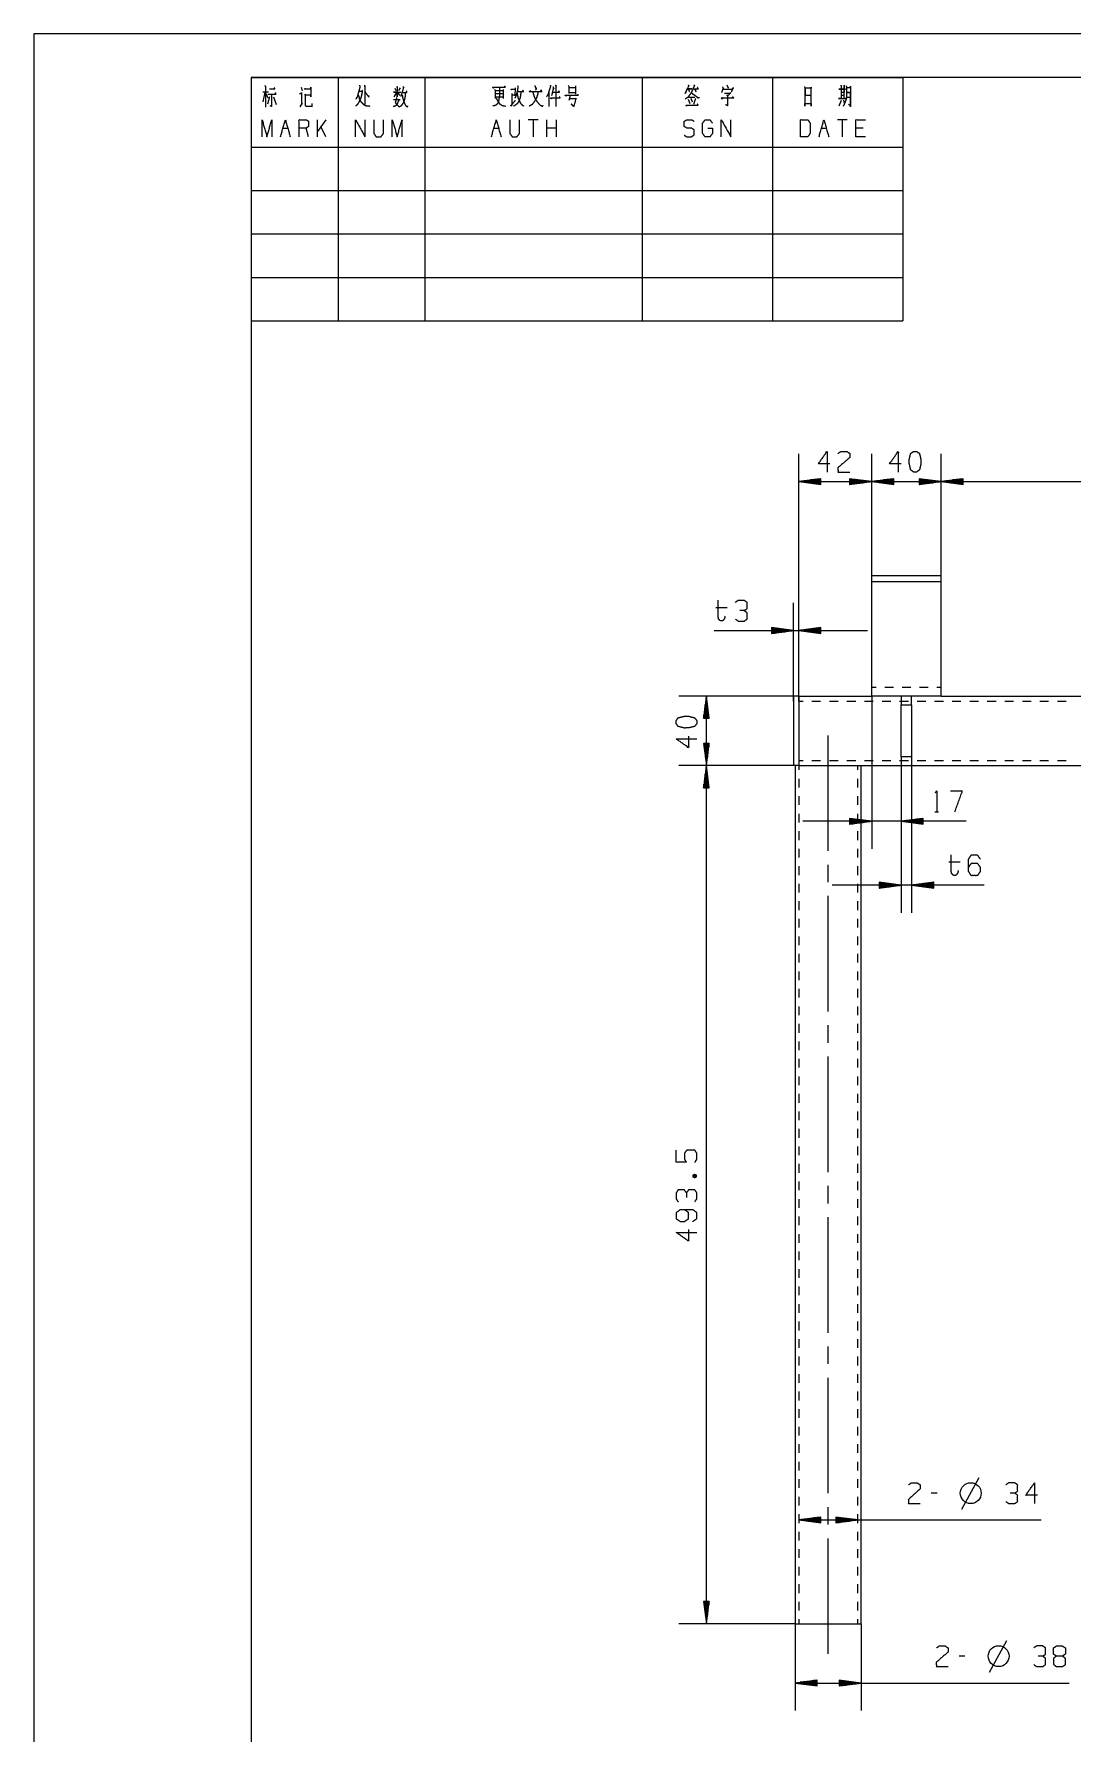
# Model space of a CAD drawing. Header units: millimetres. Extents: x 0 to 420, y 0 to 297.
# Drawn here: x 0 to 119.5, y 101.6 to 297 of the extents above; entities that cross this region are included whole.
import ezdxf

# ---------------------------------------------------------------- set-up
doc = ezdxf.new("R2010")
doc.units = ezdxf.units.MM
doc.layers.add('101', color=7, linetype='Continuous', true_color=0xffffff)

msp = doc.modelspace()

# ---------------------------------------------------------------- linework, layer by layer
at = {"layer": '101', "color": 133, "linetype": 'Continuous', "lineweight": 18}
for p, q in [((0, 297), (0, 0)), ((420, 297), (0, 297)), ((415, 292), (25, 292)), ((25, 292), (100, 292)), ((25, 292), (100, 292)), ((25, 292), (100, 292)), ((25, 292), (25, 5)), ((25, 292), (25, 264)), ((35, 292), (35, 264)), ((45, 292), (45, 264)), ((70, 292), (70, 264)), ((85, 292), (85, 264)), ((100, 292), (100, 264)), ((25, 284), (100, 284)), ((25, 279), (100, 279)), ((25, 274), (100, 274)), ((25, 269), (100, 269)), ((25, 264), (100, 264))]:
    msp.add_line(p, q, dxfattribs=at)
at = {"layer": '101', "color": 72, "linetype": 'Continuous', "lineweight": 18}
for p, q in [((26.57, 290.3), (26.35, 289.18)), ((26.36, 290.36), (26.98, 290.36)), ((26.69, 290.14), (26.91, 289.66)), ((27.11, 289.78), (26.88, 288.91)), ((27.56, 289.76), (27.87, 288.87)), ((30.74, 290.88), (30.87, 290.49)), ((31.13, 290.07), (31.22, 289.97)), ((37.42, 290.41), (37.77, 290.41)), ((41.4, 289.47), (42.16, 289.47)), ((41.69, 290.2), (41.43, 289.78)), ((41.53, 290.78), (41.66, 290.49)), ((41.88, 290.18), (42.11, 289.91)), ((42.14, 290.82), (41.95, 290.49)), ((53.1, 289.76), (53.98, 289.76)), ((53.11, 290.49), (53.99, 290.49)), ((53.11, 290.14), (53.98, 290.14)), ((54.01, 290.63), (54.01, 289.56)), ((55, 290.16), (55, 288.89)), ((55.02, 290.01), (55.35, 290.01)), ((55.4, 290.82), (55.37, 289.89)), ((59.27, 290.28), (59.27, 288.65)), ((61.56, 290.86), (62.32, 290.86)), ((61.56, 290.28), (62.32, 290.28)), ((61.73, 289.91), (61.56, 289.33)), ((61.6, 289.56), (62.33, 289.56)), ((62.33, 291.05), (62.33, 290.09)), ((75.31, 289.52), (75.48, 289.02)), ((75.35, 289.72), (76.07, 289.72)), ((75.6, 289.62), (75.76, 289.2)), ((76.13, 289.56), (75.92, 288.89)), ((76.04, 290.67), (76.21, 290.34)), ((92.92, 289.33), (92.65, 288.71)), ((92.86, 289.95), (93.25, 289.95)), ((93.18, 289.37), (93.28, 289.04)), ((93.22, 291.13), (93.33, 290.98)), ((30.65, 288.62), (30.93, 289.08)), ((93.75, 288.94), (94, 288.69)), ((28.66, 286.17), (29.22, 286.17)), ((31.62, 285.18), (31.34, 286.17)), ((33.59, 287.14), (32.63, 285.78)), ((32.63, 285.18), (32.63, 287.14)), ((33.59, 285.18), (33.04, 286.36)), ((52.94, 286.17), (53.49, 286.17)), ((58.02, 287.14), (56.9, 287.14)), ((57.46, 287.14), (57.46, 285.18)), ((59.02, 285.18), (59.02, 287.14)), ((60.14, 286.17), (59.02, 286.17)), ((60.14, 285.18), (60.14, 287.14)), ((90.65, 286.17), (91.2, 286.17)), ((93.6, 287.14), (92.49, 287.14)), ((93.05, 287.14), (93.05, 285.18)), ((95.45, 286.17), (94.61, 286.17)), ((78.47, 231.05), (79.8, 231.05)), ((103.7, 207.54), (104.13, 207.54)), ((105.31, 201.77), (106.63, 201.77)), ((75.85, 165.56), (76.28, 165.72)), ((106.79, 127.33), (108.79, 130.98)), ((103.95, 129.17), (103.28, 129.17)), ((110, 108.58), (112, 112.23)), ((107.16, 110.42), (106.49, 110.42))]:
    msp.add_line(p, q, dxfattribs=at)
at = {"layer": '101', "color": 22, "linetype": 'Continuous', "lineweight": 18}
for p, q in [((88.03, 220.85), (88.03, 248.69)), ((96.43, 234.68), (96.43, 248.69)), ((96.43, 234.68), (96.43, 248.69)), ((104.43, 234.68), (104.43, 248.69)), ((104.43, 234.68), (104.43, 248.69)), ((90.57, 245.85), (88.03, 245.52)), ((88.03, 245.52), (90.57, 245.18)), ((88.03, 245.52), (96.43, 245.52)), ((90.57, 245.54), (88.22, 245.54)), ((90.57, 245.49), (88.22, 245.49)), ((90.57, 245.59), (88.6, 245.59)), ((90.57, 245.44), (88.6, 245.44)), ((90.57, 245.65), (88.99, 245.65)), ((90.57, 245.39), (88.99, 245.39)), ((90.57, 245.7), (89.38, 245.7)), ((90.57, 245.34), (89.38, 245.34)), ((90.57, 245.75), (89.76, 245.75)), ((90.57, 245.29), (89.76, 245.29)), ((90.57, 245.8), (90.15, 245.8)), ((90.57, 245.24), (90.15, 245.24)), ((90.57, 245.85), (90.53, 245.85)), ((90.57, 245.85), (90.53, 245.85)), ((90.57, 245.19), (90.53, 245.19)), ((90.57, 245.19), (90.53, 245.19)), ((90.57, 245.18), (90.57, 245.85)), ((93.89, 245.85), (93.92, 245.85)), ((93.89, 245.85), (93.92, 245.85)), ((93.89, 245.85), (93.89, 245.18)), ((96.43, 245.52), (93.89, 245.85)), ((93.89, 245.8), (94.3, 245.8)), ((93.89, 245.75), (94.69, 245.75)), ((93.89, 245.7), (95.08, 245.7)), ((93.89, 245.65), (95.46, 245.65)), ((93.89, 245.59), (95.85, 245.59)), ((93.89, 245.54), (96.23, 245.54)), ((93.89, 245.18), (96.43, 245.52)), ((93.89, 245.49), (96.23, 245.49)), ((93.89, 245.44), (95.85, 245.44)), ((93.89, 245.39), (95.46, 245.39)), ((93.89, 245.34), (95.08, 245.34)), ((93.89, 245.29), (94.69, 245.29)), ((93.89, 245.24), (94.3, 245.24)), ((93.89, 245.19), (93.92, 245.19)), ((93.89, 245.19), (93.92, 245.19)), ((98.97, 245.85), (96.43, 245.52)), ((96.43, 245.52), (98.97, 245.18)), ((96.43, 245.52), (104.43, 245.52)), ((98.97, 245.54), (96.62, 245.54)), ((98.97, 245.49), (96.62, 245.49)), ((98.97, 245.59), (97, 245.59)), ((98.97, 245.44), (97, 245.44)), ((98.97, 245.65), (97.39, 245.65)), ((98.97, 245.39), (97.39, 245.39)), ((98.97, 245.7), (97.78, 245.7)), ((98.97, 245.34), (97.78, 245.34)), ((98.97, 245.75), (98.16, 245.75)), ((98.97, 245.29), (98.16, 245.29)), ((98.97, 245.8), (98.55, 245.8)), ((98.97, 245.24), (98.55, 245.24)), ((98.97, 245.85), (98.93, 245.85)), ((98.97, 245.85), (98.93, 245.85)), ((98.97, 245.19), (98.93, 245.19)), ((98.97, 245.19), (98.93, 245.19)), ((98.97, 245.18), (98.97, 245.85)), ((101.89, 245.85), (101.92, 245.85)), ((101.89, 245.85), (101.92, 245.85)), ((101.89, 245.85), (101.89, 245.18)), ((104.43, 245.52), (101.89, 245.85)), ((101.89, 245.8), (102.3, 245.8)), ((101.89, 245.75), (102.69, 245.75)), ((101.89, 245.7), (103.08, 245.7)), ((101.89, 245.65), (103.46, 245.65)), ((101.89, 245.59), (103.85, 245.59)), ((101.89, 245.54), (104.23, 245.54)), ((101.89, 245.18), (104.43, 245.52)), ((101.89, 245.49), (104.23, 245.49)), ((101.89, 245.44), (103.85, 245.44)), ((101.89, 245.39), (103.46, 245.39)), ((101.89, 245.34), (103.08, 245.34)), ((101.89, 245.29), (102.69, 245.29)), ((101.89, 245.24), (102.3, 245.24)), ((101.89, 245.19), (101.92, 245.19)), ((101.89, 245.19), (101.92, 245.19)), ((106.97, 245.85), (104.43, 245.52)), ((104.43, 245.52), (106.97, 245.18)), ((104.43, 245.52), (156.43, 245.52)), ((106.97, 245.54), (104.62, 245.54)), ((106.97, 245.49), (104.62, 245.49)), ((106.97, 245.59), (105, 245.59)), ((106.97, 245.44), (105, 245.44)), ((106.97, 245.65), (105.39, 245.65)), ((106.97, 245.39), (105.39, 245.39)), ((106.97, 245.7), (105.78, 245.7)), ((106.97, 245.34), (105.78, 245.34)), ((106.97, 245.75), (106.16, 245.75)), ((106.97, 245.29), (106.16, 245.29)), ((106.97, 245.8), (106.55, 245.8)), ((106.97, 245.24), (106.55, 245.24)), ((106.97, 245.85), (106.93, 245.85)), ((106.97, 245.85), (106.93, 245.85)), ((106.97, 245.19), (106.93, 245.19)), ((106.97, 245.19), (106.93, 245.19)), ((106.97, 245.18), (106.97, 245.85)), ((87.43, 220.25), (87.43, 231.56)), ((88.03, 220.25), (88.03, 231.56)), ((84.89, 228.72), (84.89, 228.05)), ((87.43, 228.38), (84.89, 228.72)), ((84.89, 228.71), (84.92, 228.71)), ((84.89, 228.71), (84.92, 228.71)), ((84.89, 228.66), (85.3, 228.66)), ((90.57, 228.72), (88.03, 228.38)), ((90.57, 228.66), (90.15, 228.66)), ((90.57, 228.71), (90.53, 228.71)), ((90.57, 228.71), (90.53, 228.71)), ((90.57, 228.05), (90.57, 228.72)), ((78.29, 228.38), (95.96, 228.38)), ((84.89, 228.61), (85.69, 228.61)), ((84.89, 228.56), (86.08, 228.56)), ((84.89, 228.51), (86.46, 228.51)), ((84.89, 228.46), (86.85, 228.46)), ((84.89, 228.41), (87.23, 228.41)), ((84.89, 228.05), (87.43, 228.38)), ((84.89, 228.36), (87.23, 228.36)), ((84.89, 228.31), (86.85, 228.31)), ((84.89, 228.25), (86.46, 228.25)), ((84.89, 228.2), (86.08, 228.2)), ((84.89, 228.15), (85.69, 228.15)), ((84.89, 228.1), (85.3, 228.1)), ((84.89, 228.05), (84.92, 228.05)), ((84.89, 228.05), (84.92, 228.05)), ((88.03, 228.38), (90.57, 228.05)), ((90.57, 228.41), (88.22, 228.41)), ((90.57, 228.36), (88.22, 228.36)), ((90.57, 228.46), (88.6, 228.46)), ((90.57, 228.31), (88.6, 228.31)), ((90.57, 228.51), (88.99, 228.51)), ((90.57, 228.25), (88.99, 228.25)), ((90.57, 228.56), (89.38, 228.56)), ((90.57, 228.2), (89.38, 228.2)), ((90.57, 228.61), (89.76, 228.61)), ((90.57, 228.15), (89.76, 228.15)), ((90.57, 228.1), (90.15, 228.1)), ((90.57, 228.05), (90.53, 228.05)), ((90.57, 228.05), (90.53, 228.05)), ((87.43, 220.85), (74.22, 220.85)), ((77.4, 220.85), (77.06, 218.31)), ((77.73, 218.31), (77.4, 220.85)), ((77.4, 212.85), (77.4, 220.85)), ((96.43, 220.85), (96.43, 203.27)), ((77.17, 218.31), (77.17, 219.12)), ((77.22, 218.31), (77.22, 219.5)), ((77.27, 218.31), (77.27, 219.89)), ((77.32, 218.31), (77.32, 220.27)), ((77.37, 218.31), (77.37, 220.66)), ((77.42, 218.31), (77.42, 220.66)), ((77.47, 218.31), (77.47, 220.27)), ((77.52, 218.31), (77.52, 219.89)), ((77.57, 218.31), (77.57, 219.5)), ((77.62, 218.31), (77.62, 219.12)), ((77.06, 218.31), (77.73, 218.31)), ((77.07, 218.31), (77.07, 218.34)), ((77.07, 218.31), (77.07, 218.34)), ((77.12, 218.31), (77.12, 218.73)), ((77.68, 218.31), (77.68, 218.73)), ((77.73, 218.31), (77.73, 218.34)), ((77.73, 218.31), (77.73, 218.34)), ((77.06, 215.39), (77.4, 212.85)), ((77.73, 215.39), (77.06, 215.39)), ((77.07, 215.39), (77.07, 215.36)), ((77.07, 215.39), (77.07, 215.36)), ((77.12, 215.39), (77.12, 214.97)), ((77.17, 215.39), (77.17, 214.59)), ((77.22, 215.39), (77.22, 214.2)), ((77.27, 215.39), (77.27, 213.82)), ((77.32, 215.39), (77.32, 213.43)), ((77.37, 215.39), (77.37, 213.05)), ((77.4, 212.85), (77.73, 215.39)), ((77.42, 215.39), (77.42, 213.05)), ((77.47, 215.39), (77.47, 213.43)), ((77.52, 215.39), (77.52, 213.82)), ((77.57, 215.39), (77.57, 214.2)), ((77.62, 215.39), (77.62, 214.59)), ((77.68, 215.39), (77.68, 214.97)), ((77.73, 215.39), (77.73, 215.36)), ((77.73, 215.39), (77.73, 215.36)), ((99.83, 213.85), (99.83, 203.27)), ((99.83, 213.85), (99.83, 195.92)), ((101.03, 213.85), (101.03, 195.92)), ((87.43, 212.85), (74.22, 212.85)), ((87.63, 212.85), (74.22, 212.85)), ((77.4, 212.85), (77.06, 210.31)), ((77.17, 210.31), (77.17, 211.12)), ((77.22, 210.31), (77.22, 211.5)), ((77.27, 210.31), (77.27, 211.89)), ((77.32, 210.31), (77.32, 212.27)), ((77.37, 210.31), (77.37, 212.66)), ((77.73, 210.31), (77.4, 212.85)), ((77.4, 114.15), (77.4, 212.85)), ((77.42, 210.31), (77.42, 212.66)), ((77.47, 210.31), (77.47, 212.27)), ((77.52, 210.31), (77.52, 211.89)), ((77.57, 210.31), (77.57, 211.5)), ((77.62, 210.31), (77.62, 211.12)), ((77.06, 210.31), (77.73, 210.31)), ((77.07, 210.31), (77.07, 210.34)), ((77.07, 210.31), (77.07, 210.34)), ((77.12, 210.31), (77.12, 210.73)), ((77.68, 210.31), (77.68, 210.73)), ((77.73, 210.31), (77.73, 210.34)), ((77.73, 210.31), (77.73, 210.34)), ((107.3, 206.45), (88.49, 206.45)), ((93.89, 206.78), (93.92, 206.78)), ((93.89, 206.78), (93.92, 206.78)), ((93.89, 206.78), (93.89, 206.11)), ((96.43, 206.45), (93.89, 206.78)), ((93.89, 206.73), (94.3, 206.73)), ((93.89, 206.68), (94.69, 206.68)), ((93.89, 206.63), (95.08, 206.63)), ((93.89, 206.57), (95.46, 206.57)), ((93.89, 206.52), (95.85, 206.52)), ((93.89, 206.47), (96.23, 206.47)), ((93.89, 206.11), (96.43, 206.45)), ((93.89, 206.42), (96.23, 206.42)), ((93.89, 206.37), (95.85, 206.37)), ((93.89, 206.32), (95.46, 206.32)), ((93.89, 206.27), (95.08, 206.27)), ((93.89, 206.22), (94.69, 206.22)), ((93.89, 206.17), (94.3, 206.17)), ((93.89, 206.12), (93.92, 206.12)), ((93.89, 206.12), (93.92, 206.12)), ((102.37, 206.78), (99.83, 206.45)), ((99.83, 206.45), (102.37, 206.11)), ((102.37, 206.47), (100.02, 206.47)), ((102.37, 206.42), (100.02, 206.42)), ((102.37, 206.52), (100.4, 206.52)), ((102.37, 206.37), (100.4, 206.37)), ((102.37, 206.57), (100.79, 206.57)), ((102.37, 206.32), (100.79, 206.32)), ((102.37, 206.63), (101.18, 206.63)), ((102.37, 206.27), (101.18, 206.27)), ((102.37, 206.68), (101.56, 206.68)), ((102.37, 206.22), (101.56, 206.22)), ((102.37, 206.73), (101.95, 206.73)), ((102.37, 206.17), (101.95, 206.17)), ((102.37, 206.78), (102.33, 206.78)), ((102.37, 206.78), (102.33, 206.78)), ((102.37, 206.12), (102.33, 206.12)), ((102.37, 206.12), (102.33, 206.12)), ((102.37, 206.11), (102.37, 206.78)), ((97.29, 199.43), (97.32, 199.43)), ((97.29, 199.43), (97.32, 199.43)), ((97.29, 199.43), (97.29, 198.76)), ((99.83, 199.1), (97.29, 199.43)), ((97.29, 199.38), (97.7, 199.38)), ((103.57, 199.43), (101.03, 199.1)), ((103.57, 199.38), (103.15, 199.38)), ((103.57, 199.43), (103.53, 199.43)), ((103.57, 199.43), (103.53, 199.43)), ((103.57, 198.76), (103.57, 199.43)), ((109.37, 199.1), (91.89, 199.1)), ((97.29, 199.33), (98.09, 199.33)), ((97.29, 199.28), (98.48, 199.28)), ((97.29, 199.23), (98.86, 199.23)), ((97.29, 199.18), (99.25, 199.18)), ((97.29, 199.12), (99.63, 199.12)), ((97.29, 198.76), (99.83, 199.1)), ((97.29, 199.07), (99.63, 199.07)), ((97.29, 199.02), (99.25, 199.02)), ((97.29, 198.97), (98.86, 198.97)), ((97.29, 198.92), (98.48, 198.92)), ((97.29, 198.87), (98.09, 198.87)), ((97.29, 198.82), (97.7, 198.82)), ((97.29, 198.77), (97.32, 198.77)), ((97.29, 198.77), (97.32, 198.77)), ((101.03, 199.1), (103.57, 198.76)), ((103.57, 199.12), (101.22, 199.12)), ((103.57, 199.07), (101.22, 199.07)), ((103.57, 199.18), (101.6, 199.18)), ((103.57, 199.02), (101.6, 199.02)), ((103.57, 199.23), (101.99, 199.23)), ((103.57, 198.97), (101.99, 198.97)), ((103.57, 199.28), (102.38, 199.28)), ((103.57, 198.92), (102.38, 198.92)), ((103.57, 199.33), (102.76, 199.33)), ((103.57, 198.87), (102.76, 198.87)), ((103.57, 198.82), (103.15, 198.82)), ((103.57, 198.77), (103.53, 198.77)), ((103.57, 198.77), (103.53, 198.77)), ((90.57, 126.42), (88.03, 126.08)), ((88.03, 126.08), (90.57, 125.75)), ((88.03, 126.08), (115.94, 126.08)), ((90.57, 126.11), (88.22, 126.11)), ((90.57, 126.06), (88.22, 126.06)), ((90.57, 126.16), (88.6, 126.16)), ((90.57, 126.01), (88.6, 126.01)), ((90.57, 126.21), (88.99, 126.21)), ((90.57, 125.96), (88.99, 125.96)), ((90.57, 126.26), (89.38, 126.26)), ((90.57, 125.91), (89.38, 125.91)), ((90.57, 126.31), (89.76, 126.31)), ((90.57, 125.86), (89.76, 125.86)), ((90.57, 126.36), (90.15, 126.36)), ((90.57, 125.81), (90.15, 125.81)), ((90.57, 126.42), (90.53, 126.42)), ((90.57, 126.42), (90.53, 126.42)), ((90.57, 125.75), (90.53, 125.75)), ((90.57, 125.75), (90.53, 125.75)), ((90.57, 125.75), (90.57, 126.42)), ((92.29, 126.42), (92.32, 126.42)), ((92.29, 126.42), (92.32, 126.42)), ((92.29, 126.42), (92.29, 125.75)), ((94.83, 126.08), (92.29, 126.42)), ((92.29, 126.36), (92.7, 126.36)), ((92.29, 126.31), (93.09, 126.31)), ((92.29, 126.26), (93.48, 126.26)), ((92.29, 126.21), (93.86, 126.21)), ((92.29, 126.16), (94.25, 126.16)), ((92.29, 126.11), (94.63, 126.11)), ((92.29, 125.75), (94.83, 126.08)), ((92.29, 126.06), (94.63, 126.06)), ((92.29, 126.01), (94.25, 126.01)), ((92.29, 125.96), (93.86, 125.96)), ((92.29, 125.91), (93.48, 125.91)), ((92.29, 125.86), (93.09, 125.86)), ((92.29, 125.81), (92.7, 125.81)), ((92.29, 125.75), (92.32, 125.75)), ((92.29, 125.75), (92.32, 125.75)), ((77.06, 116.69), (77.4, 114.15)), ((77.73, 116.69), (77.06, 116.69)), ((77.07, 116.69), (77.07, 116.66)), ((77.07, 116.69), (77.07, 116.66)), ((77.12, 116.69), (77.12, 116.27)), ((77.17, 116.69), (77.17, 115.89)), ((77.22, 116.69), (77.22, 115.5)), ((77.27, 116.69), (77.27, 115.12)), ((77.32, 116.69), (77.32, 114.73)), ((77.37, 116.69), (77.37, 114.35)), ((77.4, 114.15), (77.73, 116.69)), ((77.42, 116.69), (77.42, 114.35)), ((77.47, 116.69), (77.47, 114.73)), ((77.52, 116.69), (77.52, 115.12)), ((77.57, 116.69), (77.57, 115.5)), ((77.62, 116.69), (77.62, 115.89)), ((77.68, 116.69), (77.68, 116.27)), ((77.73, 116.69), (77.73, 116.66)), ((77.73, 116.69), (77.73, 116.66)), ((87.63, 114.15), (74.22, 114.15)), ((87.63, 114.15), (87.63, 104.16)), ((95.23, 114.15), (95.23, 104.16)), ((90.17, 107.66), (87.63, 107.33)), ((90.17, 107.51), (88.98, 107.51)), ((90.17, 107.56), (89.36, 107.56)), ((90.17, 107.61), (89.75, 107.61)), ((90.17, 107.66), (90.13, 107.66)), ((90.17, 107.66), (90.13, 107.66)), ((90.17, 107), (90.17, 107.66)), ((92.69, 107.66), (92.72, 107.66)), ((92.69, 107.66), (92.72, 107.66)), ((92.69, 107.66), (92.69, 107)), ((95.23, 107.33), (92.69, 107.66)), ((92.69, 107.61), (93.1, 107.61)), ((92.69, 107.56), (93.49, 107.56)), ((92.69, 107.51), (93.88, 107.51)), ((87.63, 107.33), (90.17, 107)), ((87.63, 107.33), (119.16, 107.33)), ((90.17, 107.36), (87.82, 107.36)), ((90.17, 107.3), (87.82, 107.3)), ((90.17, 107.41), (88.2, 107.41)), ((90.17, 107.25), (88.2, 107.25)), ((90.17, 107.46), (88.59, 107.46)), ((90.17, 107.2), (88.59, 107.2)), ((90.17, 107.15), (88.98, 107.15)), ((90.17, 107.1), (89.36, 107.1)), ((90.17, 107.05), (89.75, 107.05)), ((90.17, 107), (90.13, 107)), ((90.17, 107), (90.13, 107)), ((92.69, 107.46), (94.26, 107.46)), ((92.69, 107.41), (94.65, 107.41)), ((92.69, 107.36), (95.03, 107.36)), ((92.69, 107), (95.23, 107.33)), ((92.69, 107.3), (95.03, 107.3)), ((92.69, 107.25), (94.65, 107.25)), ((92.69, 107.2), (94.26, 107.2)), ((92.69, 107.15), (93.88, 107.15)), ((92.69, 107.1), (93.49, 107.1)), ((92.69, 107.05), (93.1, 107.05)), ((92.69, 107), (92.72, 107)), ((92.69, 107), (92.72, 107))]:
    msp.add_line(p, q, dxfattribs=at)
at = {"layer": '101', "color": 92, "linetype": 'Continuous', "lineweight": 25}
for p, q in [((96.43, 233.97), (96.43, 234.68)), ((104.43, 234.68), (96.43, 234.68)), ((104.43, 233.97), (104.43, 234.68)), ((96.43, 232.02), (96.43, 233.97)), ((104.43, 233.97), (96.43, 233.97)), ((104.43, 232.02), (104.43, 233.97)), ((96.43, 221.85), (96.43, 230.61)), ((104.43, 221.85), (104.43, 230.61)), ((88.03, 220.85), (96.43, 220.85)), ((104.43, 220.85), (96.43, 220.85)), ((104.43, 220.85), (156.43, 220.85)), ((88.03, 220.25), (88.03, 213.45)), ((87.63, 212.85), (87.63, 114.15)), ((88.03, 212.85), (89.73, 212.85)), ((93.12, 212.85), (167.73, 212.85)), ((95.23, 114.15), (95.23, 212.85))]:
    msp.add_line(p, q, dxfattribs=at)
at = {"layer": '101', "color": 72, "linetype": 'Continuous', "lineweight": 25}
for p, q in [((88.03, 220.85), (87.43, 220.85)), ((99.83, 220.85), (99.83, 219.85)), ((101.03, 219.85), (101.03, 220.85)), ((87.43, 220.25), (87.43, 213.45)), ((88.03, 220.25), (88.03, 213.45)), ((99.83, 213.85), (99.83, 219.85)), ((99.83, 219.85), (101.03, 219.85)), ((101.03, 219.85), (101.03, 213.85)), ((101.03, 213.85), (99.83, 213.85)), ((88.03, 212.85), (87.43, 212.85))]:
    msp.add_line(p, q, dxfattribs=at)
at = {"layer": '101', "color": 53, "linetype": 'Continuous', "lineweight": 18}
for p, q in [((96.93, 221.85), (96.43, 221.85)), ((98.93, 221.85), (97.93, 221.85)), ((100.93, 221.85), (99.93, 221.85)), ((102.93, 221.85), (101.93, 221.85)), ((104.43, 221.85), (103.93, 221.85)), ((88.03, 220.25), (88.53, 220.25)), ((89.54, 220.25), (90.55, 220.25)), ((91.56, 220.25), (92.57, 220.25)), ((93.58, 220.25), (94.59, 220.25)), ((95.6, 220.25), (96.61, 220.25)), ((97.62, 220.25), (98.63, 220.25)), ((99.64, 220.25), (100.65, 220.25)), ((101.65, 220.25), (102.66, 220.25)), ((103.67, 220.25), (104.68, 220.25)), ((105.69, 220.25), (106.7, 220.25)), ((107.71, 220.25), (108.72, 220.25)), ((109.73, 220.25), (110.74, 220.25)), ((111.75, 220.25), (112.76, 220.25)), ((113.77, 220.25), (114.78, 220.25)), ((115.79, 220.25), (116.8, 220.25)), ((117.81, 220.25), (118.82, 220.25)), ((88.03, 213.45), (88.53, 213.45)), ((89.54, 213.45), (90.55, 213.45)), ((91.56, 213.45), (92.57, 213.45)), ((93.58, 213.45), (94.59, 213.45)), ((95.6, 213.45), (96.61, 213.45)), ((97.62, 213.45), (98.63, 213.45)), ((99.64, 213.45), (100.65, 213.45)), ((101.65, 213.45), (102.66, 213.45)), ((103.67, 213.45), (104.68, 213.45)), ((105.69, 213.45), (106.7, 213.45)), ((107.71, 213.45), (108.72, 213.45)), ((109.73, 213.45), (110.74, 213.45)), ((111.75, 213.45), (112.76, 213.45)), ((113.77, 213.45), (114.78, 213.45)), ((115.79, 213.45), (116.8, 213.45)), ((117.81, 213.45), (118.82, 213.45)), ((88.03, 212.85), (88.03, 212.35)), ((88.03, 211.34), (88.03, 210.33)), ((94.83, 212.35), (94.83, 212.85)), ((94.83, 210.33), (94.83, 211.34)), ((88.03, 209.33), (88.03, 208.32)), ((94.83, 208.32), (94.83, 209.33)), ((88.03, 207.31), (88.03, 206.31)), ((94.83, 206.31), (94.83, 207.31)), ((88.03, 205.3), (88.03, 204.29)), ((94.83, 204.29), (94.83, 205.3)), ((88.03, 203.28), (88.03, 202.28)), ((94.83, 202.28), (94.83, 203.28)), ((88.03, 201.27), (88.03, 200.26)), ((94.83, 200.26), (94.83, 201.27)), ((88.03, 199.26), (88.03, 198.25)), ((94.83, 198.25), (94.83, 199.26)), ((88.03, 197.24), (88.03, 196.23)), ((94.83, 196.23), (94.83, 197.24)), ((88.03, 195.23), (88.03, 194.22)), ((94.83, 194.22), (94.83, 195.23)), ((88.03, 193.21), (88.03, 192.21)), ((94.83, 192.21), (94.83, 193.21)), ((88.03, 191.2), (88.03, 190.19)), ((94.83, 190.19), (94.83, 191.2)), ((88.03, 189.18), (88.03, 188.18)), ((94.83, 188.18), (94.83, 189.18)), ((88.03, 187.17), (88.03, 186.16)), ((94.83, 186.16), (94.83, 187.17)), ((88.03, 185.16), (88.03, 184.15)), ((94.83, 184.15), (94.83, 185.16)), ((88.03, 183.14), (88.03, 182.13)), ((94.83, 182.13), (94.83, 183.14)), ((88.03, 181.13), (88.03, 180.12)), ((94.83, 180.12), (94.83, 181.13)), ((88.03, 179.11), (88.03, 178.11)), ((94.83, 178.11), (94.83, 179.11)), ((88.03, 177.1), (88.03, 176.09)), ((94.83, 176.09), (94.83, 177.1)), ((88.03, 175.08), (88.03, 174.08)), ((94.83, 174.08), (94.83, 175.08)), ((88.03, 173.07), (88.03, 172.06)), ((94.83, 172.06), (94.83, 173.07)), ((88.03, 171.06), (88.03, 170.05)), ((94.83, 170.05), (94.83, 171.06)), ((88.03, 169.04), (88.03, 168.03)), ((94.83, 168.03), (94.83, 169.04)), ((88.03, 167.03), (88.03, 166.02)), ((94.83, 166.02), (94.83, 167.03)), ((88.03, 165.01), (88.03, 164.01)), ((94.83, 164.01), (94.83, 165.01)), ((88.03, 163), (88.03, 161.99)), ((94.83, 161.99), (94.83, 163)), ((88.03, 160.98), (88.03, 159.98)), ((94.83, 159.98), (94.83, 160.98)), ((88.03, 158.97), (88.03, 157.96)), ((94.83, 157.96), (94.83, 158.97)), ((88.03, 156.96), (88.03, 155.95)), ((94.83, 155.95), (94.83, 156.96)), ((88.03, 154.94), (88.03, 153.93)), ((94.83, 153.93), (94.83, 154.94)), ((88.03, 152.93), (88.03, 151.92)), ((94.83, 151.92), (94.83, 152.93)), ((88.03, 150.91), (88.03, 149.91)), ((94.83, 149.91), (94.83, 150.91)), ((88.03, 148.9), (88.03, 147.89)), ((94.83, 147.89), (94.83, 148.9)), ((88.03, 146.88), (88.03, 145.88)), ((94.83, 145.88), (94.83, 146.88)), ((88.03, 144.87), (88.03, 143.86)), ((94.83, 143.86), (94.83, 144.87)), ((88.03, 142.86), (88.03, 141.85)), ((94.83, 141.85), (94.83, 142.86)), ((88.03, 140.84), (88.03, 139.83)), ((94.83, 139.83), (94.83, 140.84)), ((88.03, 138.83), (88.03, 137.82)), ((94.83, 137.82), (94.83, 138.83)), ((88.03, 136.81), (88.03, 135.81)), ((94.83, 135.81), (94.83, 136.81)), ((88.03, 134.8), (88.03, 133.79)), ((94.83, 133.79), (94.83, 134.8)), ((88.03, 132.78), (88.03, 131.78)), ((94.83, 131.78), (94.83, 132.78)), ((88.03, 130.77), (88.03, 129.76)), ((94.83, 129.76), (94.83, 130.77)), ((88.03, 128.76), (88.03, 127.75)), ((94.83, 127.75), (94.83, 128.76)), ((88.03, 126.74), (88.03, 125.73)), ((94.83, 125.73), (94.83, 126.74)), ((88.03, 124.73), (88.03, 123.72)), ((94.83, 123.72), (94.83, 124.73)), ((88.03, 122.71), (88.03, 121.71)), ((94.83, 121.71), (94.83, 122.71)), ((88.03, 120.7), (88.03, 119.69)), ((94.83, 119.69), (94.83, 120.7)), ((88.03, 118.68), (88.03, 117.68)), ((94.83, 117.68), (94.83, 118.68)), ((88.03, 116.67), (88.03, 115.66)), ((94.83, 115.66), (94.83, 116.67)), ((88.03, 114.66), (88.03, 114.15)), ((94.83, 114.15), (94.83, 114.66))]:
    msp.add_line(p, q, dxfattribs=at)
at = {"layer": '101', "color": 151, "linetype": 'Continuous', "lineweight": 18}
for p, q in [((91.43, 199.44), (91.43, 201.45)), ((91.43, 184.56), (91.43, 197.86)), ((91.43, 180.97), (91.43, 182.98)), ((91.43, 166.09), (91.43, 179.38)), ((91.43, 162.5), (91.43, 164.51)), ((91.43, 147.62), (91.43, 160.91)), ((91.43, 144.03), (91.43, 146.03)), ((91.43, 129.15), (91.43, 142.44)), ((91.43, 125.55), (91.43, 127.56))]:
    msp.add_line(p, q, dxfattribs=at)
at = {"layer": '101', "color": 72, "linetype": 'Continuous', "lineweight": 18}
for centre in [(107.83, 129.17), (111.04, 110.42)]:
    msp.add_circle(centre, 1.2, dxfattribs=at)
for points, knots in [([(26.57, 291.07), (26.67, 290.94), (26.67, 288.6)], [0, 0, 0.064393, 1, 1]), ([(26.92, 290.07), (27.87, 290.07), (27.81, 290.24), (27.74, 290.09)], [0, 0, 0.737857, 0.874089, 1, 1]), ([(27.1, 290.69), (27.73, 290.69), (27.68, 290.82), (27.64, 290.74)], [0, 0, 0.736257, 0.890366, 1, 1]), ([(27.36, 290.07), (27.36, 288.65), (27.2, 288.73)], [0, 0, 0.887515, 1, 1]), ([(30.55, 290.14), (30.8, 290.14), (30.8, 290.26), (30.8, 288.81)], [0, 0, 0.136549, 0.204721, 1, 1]), ([(31.28, 290.69), (31.21, 290.63), (31.15, 290.69), (31.88, 290.69), (31.88, 290.88), (31.88, 289.78), (31.88, 289.97), (31.22, 289.97), (31.22, 288.83), (31.24, 288.75), (31.35, 288.71), (32.04, 288.71), (32.04, 289.02)], [0, 0, 0.017819, 0.033666, 0.169515, 0.204099, 0.407776, 0.442364, 0.564628, 0.775991, 0.791603, 0.814658, 0.942357, 1, 1]), ([(37.8, 290.55), (37.71, 289.95), (37.65, 289.76), (37.62, 289.62), (37.53, 289.47), (37.46, 289.31), (37.42, 289.18), (37.31, 289.02), (37.23, 288.89), (37.04, 288.71)], [0, 0, 0.296659, 0.392137, 0.46442, 0.547267, 0.635799, 0.700206, 0.795426, 0.869797, 1, 1]), ([(37.46, 291.13), (37.53, 290.94), (37.46, 290.67), (37.43, 290.53), (37.37, 290.34), (37.31, 290.14), (37.26, 289.95), (37.21, 289.78), (37.14, 289.66), (37.05, 289.52)], [0, 0, 0.116545, 0.278927, 0.365002, 0.478708, 0.603961, 0.717668, 0.817418, 0.901357, 1, 1]), ([(37.31, 290.01), (37.37, 289.87), (37.42, 289.7), (37.45, 289.56), (37.59, 289.27), (37.67, 289.18), (37.87, 288.98), (37.99, 288.87), (38.13, 288.79), (38.34, 288.73), (38.53, 288.73), (38.68, 288.71)], [0, 0, 0.075191, 0.157626, 0.228751, 0.384956, 0.438117, 0.578248, 0.65344, 0.734339, 0.837348, 0.928887, 1, 1]), ([(38.05, 291.11), (38.1, 290.96), (38.1, 288.87)], [0, 0, 0.06955, 1, 1]), ([(38.08, 290.38), (38.56, 289.72), (38.56, 289.91)], [0, 0, 0.814818, 1, 1]), ([(42.01, 289.41), (41.89, 289.16), (41.82, 288.98), (41.69, 288.79), (41.56, 288.69), (41.34, 288.65)], [0, 0, 0.251055, 0.434029, 0.64262, 0.795766, 1, 1]), ([(41.73, 290.94), (41.86, 290.88), (41.81, 290.92), (41.81, 289.76), (41.81, 290.3), (41.4, 290.3), (42.22, 290.3)], [0, 0, 0.046318, 0.069123, 0.437816, 0.608997, 0.739331, 1, 1]), ([(41.76, 289.68), (41.59, 289.1), (42.03, 288.62)], [0, 0, 0.483237, 1, 1]), ([(42.73, 290.2), (42.73, 289.95), (42.7, 289.68), (42.63, 289.39), (42.51, 289.1), (42.38, 288.89), (42.23, 288.71), (42.03, 288.58)], [0, 0, 0.134106, 0.280228, 0.441583, 0.610314, 0.742762, 0.870657, 1, 1]), ([(42.46, 290.96), (42.6, 290.82), (42.55, 290.86), (42.22, 289.8)], [0, 0, 0.143537, 0.187773, 1, 1]), ([(42.38, 290.01), (42.42, 289.8), (42.46, 289.56), (42.55, 289.27), (42.67, 288.98), (42.8, 288.75), (42.99, 288.6), (43.04, 288.75)], [0, 0, 0.122124, 0.267694, 0.442444, 0.622807, 0.774615, 0.912625, 1, 1]), ([(42.44, 290.28), (42.93, 290.28), (42.9, 290.45), (42.85, 290.34)], [0, 0, 0.634119, 0.848445, 1, 1]), ([(52.91, 290.86), (52.88, 290.76), (52.79, 290.88), (54.27, 290.88), (54.2, 290.98), (54.14, 290.88)], [0, 0, 0.054227, 0.130909, 0.87613, 0.940043, 1, 1]), ([(53.57, 290.88), (53.57, 289.72), (53.52, 289.58), (53.51, 289.41), (53.45, 289.2), (53.38, 289.04), (53.29, 288.91), (53.16, 288.81), (53.03, 288.75), (52.82, 288.73)], [0, 0, 0.455623, 0.515134, 0.580482, 0.665033, 0.736192, 0.79598, 0.861823, 0.919058, 1, 1]), ([(53.01, 290.63), (53.1, 290.49), (53.1, 289.58)], [0, 0, 0.156848, 1, 1]), ([(53.22, 289.6), (53.29, 289.43), (53.38, 289.29), (53.48, 289.16), (53.55, 289.04), (53.63, 288.94), (53.76, 288.87), (53.9, 288.79), (54.07, 288.75), (54.26, 288.71)], [0, 0, 0.124249, 0.240531, 0.35103, 0.449957, 0.536949, 0.636896, 0.752292, 0.866372, 1, 1]), ([(55.03, 288.89), (54.94, 288.71), (54.88, 288.73), (55.41, 289.37)], [0, 0, 0.187521, 0.244051, 1, 1]), ([(55.06, 290.65), (54.99, 290.57), (54.93, 290.65), (55.37, 290.65)], [0, 0, 0.169755, 0.325542, 1, 1]), ([(56.04, 290.36), (56.03, 290.16), (56, 289.95), (55.97, 289.72), (55.91, 289.52), (55.84, 289.33), (55.75, 289.18), (55.65, 289.02), (55.54, 288.91), (55.41, 288.81), (55.21, 288.71)], [0, 0, 0.105429, 0.211651, 0.328282, 0.437572, 0.539265, 0.625346, 0.724284, 0.79827, 0.883378, 1, 1]), ([(55.67, 291.05), (55.72, 290.96), (55.63, 290.41), (55.51, 289.99), (55.47, 289.85), (55.35, 289.62)], [0, 0, 0.062603, 0.440485, 0.727862, 0.828992, 1, 1]), ([(55.62, 290.18), (55.65, 289.99), (55.69, 289.8), (55.72, 289.6), (55.81, 289.43), (55.88, 289.29), (55.95, 289.12), (56.06, 288.98), (56.2, 288.83), (56.39, 288.73)], [0, 0, 0.109654, 0.220947, 0.342501, 0.451483, 0.545868, 0.651144, 0.754315, 0.874064, 1, 1]), ([(55.67, 290.38), (56.38, 290.38), (56.29, 290.49), (56.17, 290.36)], [0, 0, 0.696293, 0.830826, 1, 1]), ([(57.14, 290.45), (57.05, 290.34), (57.01, 290.38), (58.48, 290.38), (58.38, 290.55), (58.28, 290.41)], [0, 0, 0.066333, 0.095822, 0.818123, 0.913284, 1, 1]), ([(58.04, 290.41), (57.97, 290.01), (57.83, 289.6), (57.56, 289.16), (57.33, 288.87), (56.99, 288.69)], [0, 0, 0.190069, 0.398701, 0.640199, 0.817216, 1, 1]), ([(57.42, 290.3), (57.49, 290.07), (57.66, 289.58), (57.94, 289.18), (58.25, 288.83), (58.53, 288.71), (58.59, 288.79), (58.48, 288.62)], [0, 0, 0.103286, 0.330833, 0.538837, 0.740597, 0.872112, 0.915905, 1, 1]), ([(57.64, 291.07), (57.81, 290.65), (57.83, 290.76), (57.75, 290.55)], [0, 0, 0.581176, 0.716263, 1, 1]), ([(59.43, 291.13), (59.46, 290.98), (59.26, 290.34), (59.19, 290.09), (59.1, 289.95), (59, 289.76)], [0, 0, 0.101083, 0.561706, 0.738774, 0.854629, 1, 1]), ([(59.58, 289.66), (59.55, 289.52), (59.48, 289.66), (60.58, 289.66), (60.5, 289.78), (60.47, 289.68)], [0, 0, 0.08907, 0.186879, 0.848313, 0.935185, 1, 1]), ([(59.74, 290.92), (59.84, 290.69), (59.79, 290.78), (59.58, 289.91)], [0, 0, 0.200658, 0.282145, 1, 1]), ([(59.68, 290.3), (60.5, 290.3), (60.44, 290.45), (60.37, 290.3)], [0, 0, 0.720068, 0.857376, 1, 1]), ([(60.01, 291.13), (60.12, 290.98), (60.06, 291.05), (60.06, 288.65)], [0, 0, 0.069697, 0.101625, 1, 1]), ([(61.28, 289.91), (61.23, 289.85), (61.15, 289.95), (62.68, 289.95), (62.6, 290.01), (62.49, 289.91)], [0, 0, 0.038001, 0.105809, 0.873511, 0.927246, 1, 1]), ([(61.5, 291.07), (61.57, 290.98), (61.57, 290.14)], [0, 0, 0.115189, 1, 1]), ([(62.4, 289.62), (62.13, 288.65), (61.85, 288.94)], [0, 0, 0.71586, 1, 1]), ([(75.94, 291.15), (76.05, 291.03), (76.01, 291.05), (75.72, 290.38), (75.58, 290.14), (75.44, 289.95), (75.28, 289.72), (74.96, 289.52)], [0, 0, 0.080396, 0.103261, 0.444362, 0.576789, 0.688375, 0.819716, 1, 1]), ([(75.29, 291.17), (75.39, 291.03), (75.37, 291.07), (74.97, 290.16), (75.2, 290.69), (75.72, 290.69), (75.31, 290.69), (75.45, 290.34)], [0, 0, 0.057042, 0.07334, 0.392466, 0.581127, 0.745774, 0.87749, 1, 1]), ([(75.66, 290.26), (75.85, 290.09), (76.04, 289.97), (76.18, 289.87), (76.39, 289.7), (76.58, 289.68), (76.42, 289.6)], [0, 0, 0.194845, 0.370351, 0.508814, 0.712321, 0.860156, 1, 1]), ([(75.89, 290.69), (76.48, 290.69), (76.4, 290.84), (76.33, 290.74)], [0, 0, 0.669422, 0.855054, 1, 1]), ([(79.33, 289.68), (79.21, 289.52), (79.13, 289.66), (80.57, 289.66), (80.44, 289.76), (80.37, 289.68)], [0, 0, 0.096613, 0.17732, 0.867547, 0.947356, 1, 1]), ([(79.24, 290.92), (79.36, 290.69), (79.33, 290.78), (79.15, 290.28)], [0, 0, 0.294025, 0.394866, 1, 1]), ([(79.32, 290.67), (80.43, 290.67), (80.5, 290.84), (80.28, 290.36)], [0, 0, 0.611939, 0.711554, 1, 1]), ([(79.48, 290.2), (80.15, 290.2), (80.21, 290.26), (79.87, 289.89), (79.77, 289.97), (79.84, 289.89), (79.84, 288.73), (79.62, 288.87)], [0, 0, 0.230144, 0.259318, 0.430979, 0.476011, 0.513789, 0.910079, 1, 1]), ([(79.77, 291.11), (79.89, 290.82), (79.93, 290.86), (79.89, 290.76)], [0, 0, 0.644011, 0.768354, 1, 1]), ([(88.67, 290.94), (88.75, 290.78), (88.75, 288.69), (88.75, 289.02), (89.45, 289.02), (89.45, 288.71), (89.45, 290.88), (89.45, 290.76), (88.76, 290.76), (88.76, 289.95), (89.46, 289.95)], [0, 0, 0.022322, 0.280074, 0.320905, 0.407511, 0.44579, 0.713751, 0.729062, 0.813864, 0.913394, 1, 1]), ([(92.86, 291.13), (92.97, 290.98), (92.9, 291.07), (92.9, 289.56), (92.62, 289.56), (93.47, 289.56), (93.25, 289.56), (93.25, 291.07), (93.25, 290.67), (92.64, 290.67), (93.43, 290.67), (93.25, 290.67), (93.25, 290.26), (92.87, 290.26)], [0, 0, 0.025061, 0.039924, 0.243199, 0.280605, 0.39479, 0.42432, 0.627595, 0.680502, 0.763188, 0.869498, 0.893122, 0.948813, 1, 1]), ([(93.49, 291.03), (93.53, 290.88), (93.53, 289.7), (93.47, 289.43), (93.34, 289.12), (93.25, 288.87), (93.14, 288.69)], [0, 0, 0.062372, 0.548434, 0.661879, 0.800828, 0.909362, 1, 1]), ([(93.53, 290.86), (94, 290.86), (94, 290.98), (94, 288.62), (94, 290.28), (93.56, 290.28), (93.97, 290.28), (93.97, 289.7), (93.56, 289.7)], [0, 0, 0.072646, 0.091913, 0.457973, 0.714856, 0.782961, 0.846526, 0.936435, 1, 1]), ([(75.23, 288.81), (75.12, 288.71), (75.07, 288.81), (76.46, 288.81), (76.39, 288.94), (76.29, 288.79)], [0, 0, 0.078897, 0.135659, 0.837617, 0.910404, 1, 1]), ([(26.26, 285.18), (26.26, 287.14), (26.82, 285.18), (27.37, 287.14), (27.37, 285.18)], [0, 0, 0.245192, 0.5, 0.754808, 1, 1]), ([(30.51, 285.18), (30.51, 287.14), (31.34, 287.14), (31.62, 286.96), (31.62, 286.36), (31.34, 286.17), (30.51, 286.17)], [0, 0, 0.400952, 0.571035, 0.639278, 0.761676, 0.829917, 1, 1]), ([(37.01, 285.18), (37.01, 287.14), (38.12, 285.18), (38.12, 287.14)], [0, 0, 0.317574, 0.682426, 1, 1]), ([(39.13, 287.14), (39.13, 285.57), (39.39, 285.18), (39.95, 285.18), (40.24, 285.57), (40.24, 287.14)], [0, 0, 0.337152, 0.438599, 0.557781, 0.662848, 1, 1]), ([(41.25, 285.18), (41.25, 287.14), (41.81, 285.18), (42.36, 287.14), (42.36, 285.18)], [0, 0, 0.245192, 0.5, 0.754808, 1, 1]), ([(54.78, 287.14), (54.78, 285.57), (55.05, 285.18), (55.6, 285.18), (55.89, 285.57), (55.89, 287.14)], [0, 0, 0.337152, 0.438599, 0.557781, 0.662848, 1, 1]), ([(74.85, 285.36), (75.13, 285.18), (75.7, 285.18), (75.98, 285.39), (75.98, 285.97), (75.7, 286.17), (75.15, 286.17), (74.85, 286.36), (74.85, 286.96), (75.15, 287.14), (75.7, 287.14), (75.98, 286.96)], [0, 0, 0.068035, 0.184054, 0.254521, 0.372333, 0.442799, 0.555843, 0.626367, 0.748393, 0.81892, 0.931964, 1, 1]), ([(77.55, 286.17), (78.1, 286.17), (78.1, 285.57), (77.82, 285.18), (77.25, 285.18), (76.97, 285.57), (76.97, 286.75), (77.27, 287.14), (77.81, 287.14), (78.09, 286.75)], [0, 0, 0.103295, 0.214797, 0.304261, 0.410274, 0.499739, 0.718892, 0.809956, 0.910533, 1, 1]), ([(79.11, 285.18), (79.11, 287.14), (80.22, 285.18), (80.22, 287.14)], [0, 0, 0.317574, 0.682426, 1, 1]), ([(88.25, 285.18), (89.07, 285.18), (89.36, 285.57), (89.36, 286.75), (89.07, 287.14), (88.25, 287.14), (88.25, 285.18)], [0, 0, 0.142133, 0.227159, 0.431787, 0.516817, 0.65895, 1, 1]), ([(90.37, 285.18), (90.93, 287.14), (91.48, 285.18)], [0, 0, 0.5, 1, 1]), ([(95.73, 285.18), (94.61, 285.18), (94.61, 287.14), (95.73, 287.14)], [0, 0, 0.265389, 0.734611, 1, 1]), ([(91.63, 247.56), (90.29, 247.56), (91.29, 248.99), (91.29, 246.61)], [0, 0, 0.245869, 0.565293, 1, 1]), ([(92.56, 248.76), (92.88, 248.99), (93.57, 248.99), (93.9, 248.76), (93.9, 248.29), (92.54, 247.09), (92.56, 246.61), (93.9, 246.61)], [0, 0, 0.069692, 0.192978, 0.265274, 0.350225, 0.674739, 0.759752, 1, 1]), ([(99.83, 247.56), (98.49, 247.56), (99.49, 248.99), (99.49, 246.61)], [0, 0, 0.24587, 0.565294, 1, 1]), ([(101.59, 246.61), (101.93, 246.86), (102.1, 247.56), (102.1, 248.04), (101.93, 248.76), (101.59, 248.99), (101.26, 248.99), (100.92, 248.76), (100.74, 248.04), (100.76, 247.56), (100.92, 246.86), (101.26, 246.61), (101.59, 246.61)], [0, 0, 0.067527, 0.183974, 0.260584, 0.380944, 0.446142, 0.500306, 0.565504, 0.685863, 0.762527, 0.878309, 0.945835, 1, 1]), ([(79.55, 230.05), (79.46, 229.7), (79.27, 229.5), (79.02, 229.5), (78.81, 229.7), (78.74, 230.05), (78.74, 231.87)], [0, 0, 0.107403, 0.190396, 0.26402, 0.350761, 0.456999, 1, 1]), ([(81.75, 230.67), (82.09, 230.9), (82.09, 231.62), (81.75, 231.85), (81.07, 231.85), (80.73, 231.62)], [0, 0, 0.153874, 0.429852, 0.583727, 0.846126, 1, 1]), ([(80.75, 229.7), (81.07, 229.47), (81.75, 229.47), (82.09, 229.7), (82.09, 230.42), (81.75, 230.67), (81.24, 230.67)], [0, 0, 0.12412, 0.343689, 0.472447, 0.703379, 0.836732, 1, 1]), ([(76.3, 218.02), (76.05, 218.35), (75.35, 218.53), (74.88, 218.53), (74.15, 218.35), (73.93, 218.02), (73.93, 217.68), (74.15, 217.35), (74.88, 217.17), (75.35, 217.19), (76.05, 217.35), (76.3, 217.68), (76.3, 218.02)], [0, 0, 0.067527, 0.183973, 0.260585, 0.380944, 0.446144, 0.500307, 0.565506, 0.685864, 0.762529, 0.87831, 0.945837, 1, 1]), ([(75.35, 216.25), (75.35, 214.91), (73.93, 215.92), (76.3, 215.92)], [0, 0, 0.245872, 0.565296, 1, 1]), ([(103.77, 209.72), (103.91, 209.92), (103.91, 207.54)], [0, 0, 0.093486, 1, 1]), ([(106.01, 207.54), (106.86, 209.92), (105.52, 209.92)], [0, 0, 0.652468, 1, 1]), ([(106.39, 200.77), (106.3, 200.42), (106.1, 200.22), (105.86, 200.22), (105.64, 200.42), (105.57, 200.77), (105.57, 202.59)], [0, 0, 0.107409, 0.190397, 0.264021, 0.350756, 0.457001, 1, 1]), ([(107.59, 201.14), (107.9, 201.62), (108.59, 201.62), (108.93, 201.14), (108.93, 200.67), (108.59, 200.19), (107.9, 200.19), (107.59, 200.67), (107.59, 202.09), (107.9, 202.57), (108.59, 202.57), (108.93, 202.09)], [0, 0, 0.076964, 0.169762, 0.248075, 0.312019, 0.390332, 0.483129, 0.560094, 0.75193, 0.828892, 0.921689, 1, 1]), ([(76.08, 167.23), (76.3, 167.57), (76.3, 168.26), (76.08, 168.6), (75.13, 168.6), (74.88, 168.26), (74.88, 167.57), (75.1, 167.23), (73.93, 167.23), (73.93, 168.6)], [0, 0, 0.062228, 0.168344, 0.230573, 0.376816, 0.441265, 0.547382, 0.609609, 0.790489, 1, 1]), ([(76.28, 165.56), (76.28, 165.72), (76.05, 165.81), (75.85, 165.72), (75.85, 165.56), (76.05, 165.47), (76.28, 165.56), (75.85, 165.72)], [0, 0, 0.093978, 0.236785, 0.365959, 0.459938, 0.58911, 0.731914, 1, 1]), ([(75.1, 163.71), (74.88, 164.04), (74.15, 164.04), (73.93, 163.71), (73.93, 163.02), (74.15, 162.68)], [0, 0, 0.153874, 0.429851, 0.583726, 0.846126, 1, 1]), ([(76.08, 162.7), (76.3, 163.02), (76.3, 163.71), (76.08, 164.04), (75.35, 164.04), (75.1, 163.71), (75.1, 163.19)], [0, 0, 0.124119, 0.343688, 0.472447, 0.703377, 0.836731, 1, 1]), ([(75.83, 160.42), (76.3, 160.74), (76.3, 161.43), (75.83, 161.77), (74.4, 161.77), (73.93, 161.43), (73.93, 160.74), (74.4, 160.42), (74.88, 160.41), (75.35, 160.74), (75.35, 161.43), (74.88, 161.77)], [0, 0, 0.076857, 0.169525, 0.247729, 0.439297, 0.5175, 0.610169, 0.687025, 0.750925, 0.829128, 0.921797, 1, 1]), ([(75.35, 159.49), (75.35, 158.15), (73.93, 159.15), (76.3, 159.15)], [0, 0, 0.245869, 0.565294, 1, 1]), ([(100.66, 130.12), (100.98, 130.35), (101.67, 130.35), (102.01, 130.12), (102.01, 129.65), (100.65, 128.45), (100.66, 127.97), (102.01, 127.97)], [0, 0, 0.069694, 0.192978, 0.265275, 0.350228, 0.674741, 0.759753, 1, 1]), ([(112.89, 129.17), (113.23, 129.4), (113.23, 130.12), (112.89, 130.35), (112.2, 130.35), (111.87, 130.12)], [0, 0, 0.153874, 0.429851, 0.583727, 0.846124, 1, 1]), ([(111.88, 128.2), (112.2, 127.97), (112.89, 127.97), (113.23, 128.2), (113.23, 128.92), (112.89, 129.17), (112.38, 129.17)], [0, 0, 0.124121, 0.343688, 0.472447, 0.703378, 0.836733, 1, 1]), ([(115.5, 128.92), (114.16, 128.92), (115.17, 130.35), (115.17, 127.97)], [0, 0, 0.245869, 0.565296, 1, 1]), ([(103.88, 111.37), (104.2, 111.59), (104.89, 111.59), (105.22, 111.37), (105.22, 110.89), (103.86, 109.69), (103.88, 109.22), (105.22, 109.22)], [0, 0, 0.069692, 0.192978, 0.265274, 0.350227, 0.67474, 0.759752, 1, 1]), ([(116.11, 110.42), (116.44, 110.64), (116.44, 111.37), (116.11, 111.59), (115.42, 111.59), (115.08, 111.37)], [0, 0, 0.153875, 0.429853, 0.583728, 0.846125, 1, 1]), ([(117.69, 110.42), (117.37, 110.64), (117.37, 111.37), (117.69, 111.59), (118.38, 111.59), (118.72, 111.37), (118.72, 110.64), (118.38, 110.42), (117.69, 110.42), (117.36, 110.17), (117.36, 109.47), (117.69, 109.22), (118.38, 109.22), (118.72, 109.44), (118.72, 110.17), (118.38, 110.42)], [0, 0, 0.047572, 0.136084, 0.183656, 0.267813, 0.317164, 0.405676, 0.455026, 0.539184, 0.590296, 0.675755, 0.726868, 0.811025, 0.860376, 0.948888, 1, 1]), ([(115.1, 109.44), (115.42, 109.22), (116.11, 109.22), (116.44, 109.44), (116.44, 110.17), (116.11, 110.42), (115.59, 110.42)], [0, 0, 0.124121, 0.343688, 0.472447, 0.703378, 0.836733, 1, 1])]:
    msp.add_open_spline(points, degree=1, knots=knots, dxfattribs=at)
for points in [[(28.38, 285.18), (28.94, 287.14), (29.5, 285.18)], [(52.66, 285.18), (53.22, 287.14), (53.77, 285.18)]]:
    msp.add_open_spline(points, degree=1, dxfattribs=at)
at = {"layer": '101', "color": 92, "linetype": 'Continuous', "lineweight": 25}
for points in [[(96.43, 230.61), (96.43, 232.02)], [(104.43, 230.61), (104.43, 232.02)], [(88.03, 220.85), (88.03, 220.25)], [(88.03, 213.45), (88.03, 212.85)], [(89.73, 212.85), (91.43, 212.85)], [(91.43, 212.85), (93.12, 212.85)]]:
    msp.add_open_spline(points, degree=1, dxfattribs=at)
at = {"layer": '101', "color": 72, "linetype": 'Continuous', "lineweight": 25}
for points in [[(87.43, 220.85), (87.43, 220.25)], [(88.03, 220.85), (88.03, 220.25)], [(87.43, 213.45), (87.43, 212.85)], [(88.03, 213.45), (88.03, 212.85)]]:
    msp.add_open_spline(points, degree=1, dxfattribs=at)
at = {"layer": '101', "color": 92, "linetype": 'Continuous', "lineweight": 25}
for points, knots in [([(96.43, 220.85), (96.43, 220.99), (96.43, 221.85)], [0, 0, 0.133966, 1, 1]), ([(104.43, 220.85), (104.43, 220.99), (104.43, 221.85)], [0, 0, 0.133966, 1, 1]), ([(87.63, 114.15), (87.76, 114.15), (88.74, 114.15), (90.44, 114.15), (91.43, 114.15)], [0, 0, 0.034074, 0.292891, 0.74118, 1, 1]), ([(91.43, 114.15), (92.41, 114.15), (94.11, 114.15), (94.72, 114.15), (95.23, 114.15)], [0, 0, 0.25882, 0.707107, 0.866025, 1, 1])]:
    msp.add_open_spline(points, degree=1, knots=knots, dxfattribs=at)
at = {"layer": '101', "color": 151, "linetype": 'Continuous', "lineweight": 18}
for points, knots in [([(91.43, 203.04), (91.43, 213.15), (91.43, 216.33)], [0, 0, 0.761105, 1, 1]), ([(91.43, 110.68), (91.43, 113.85), (91.43, 123.97)], [0, 0, 0.238895, 1, 1])]:
    msp.add_open_spline(points, degree=1, knots=knots, dxfattribs=at)

doc.saveas('drawing.dxf')
